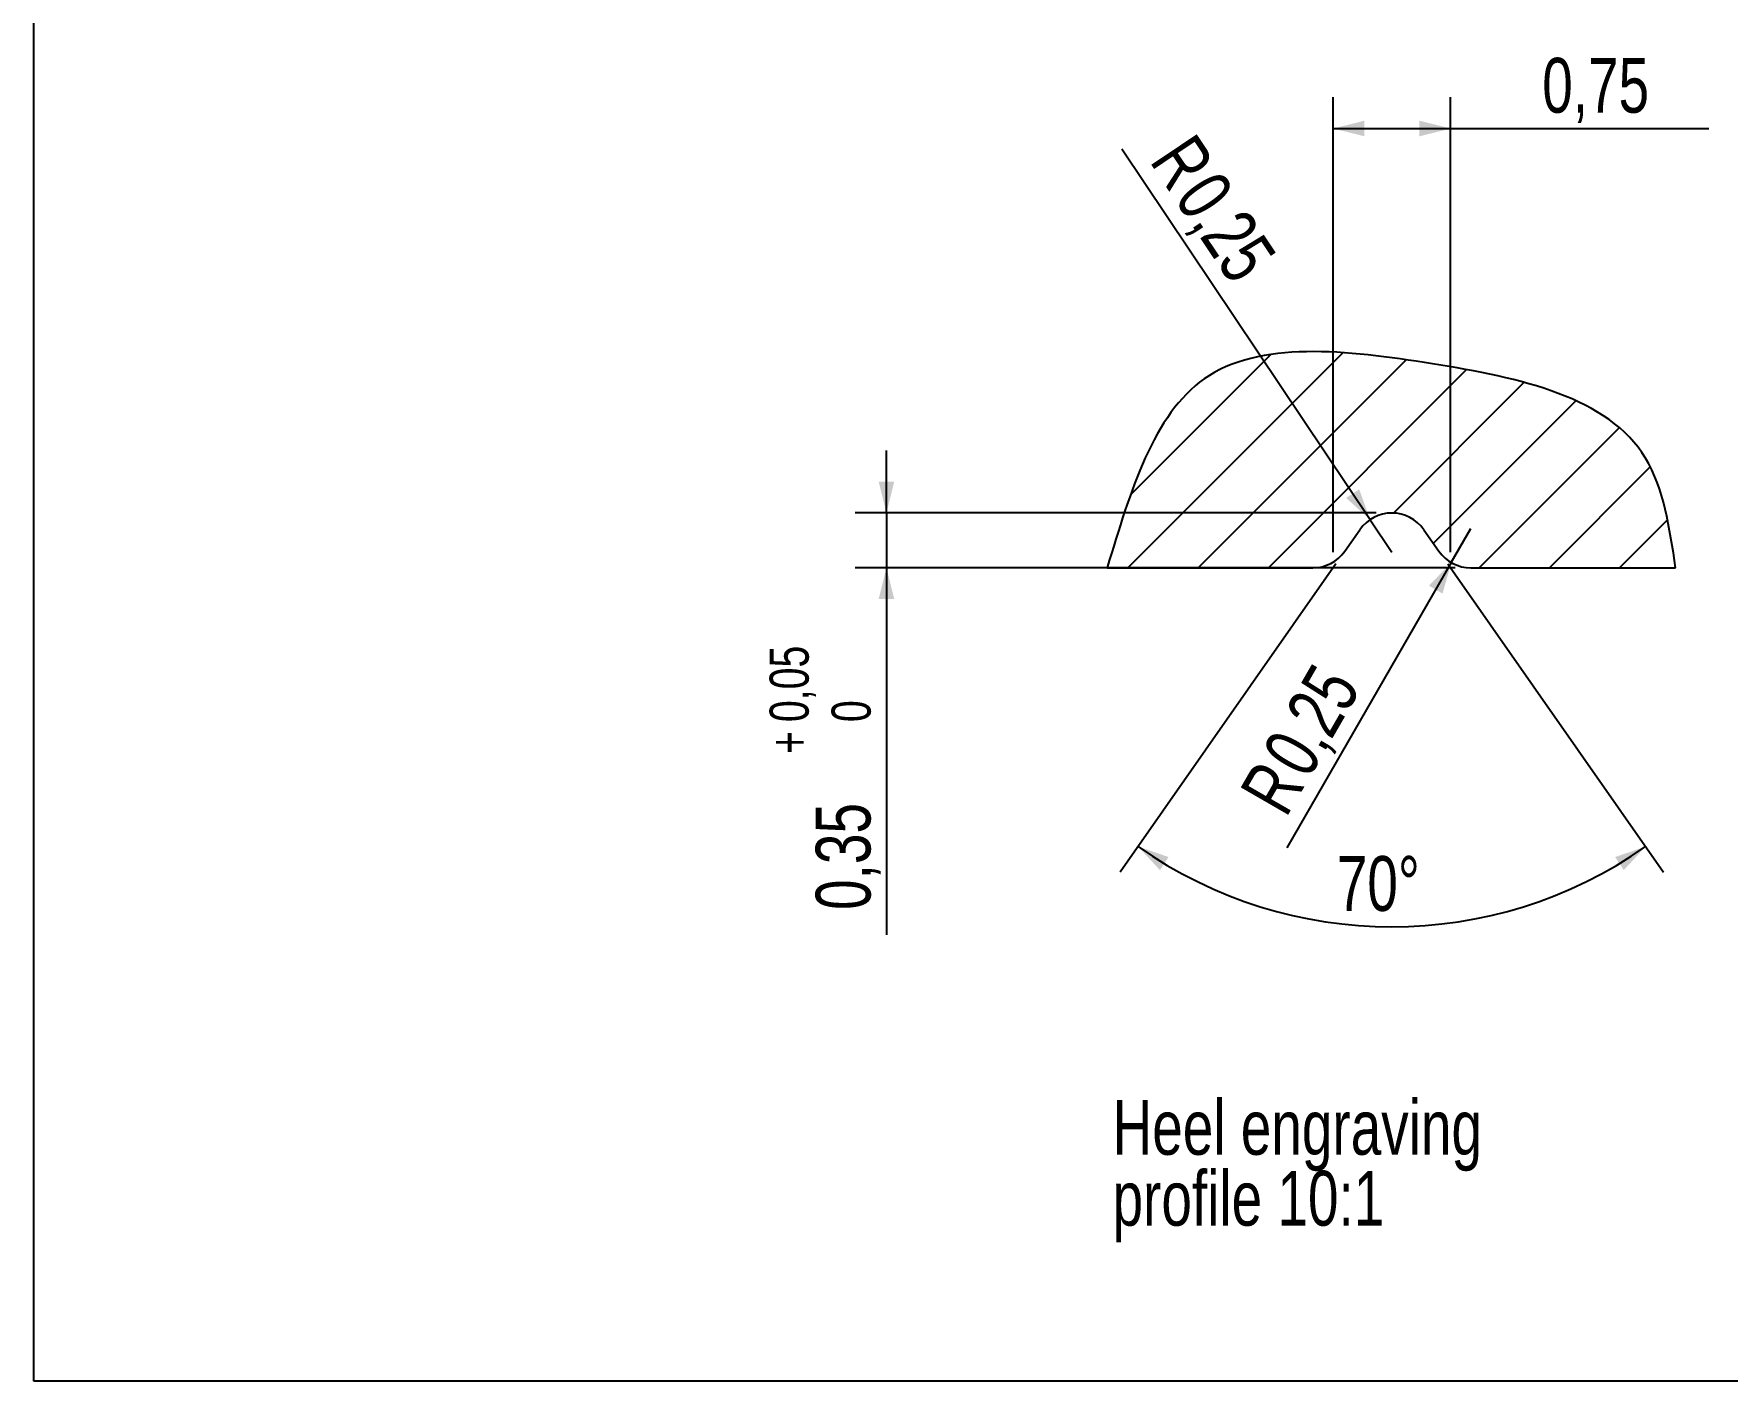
# Model space of a CAD drawing. Header units: millimetres. Extents: x 8 to 586, y 8 to 412.
# Drawn here: x 8 to 116.2, y 8 to 94.1 of the extents above; entities that cross this region are included whole.
import ezdxf

# ---------------------------------------------------------------- set-up
doc = ezdxf.new("R2010")
doc.units = ezdxf.units.MM
doc.header["$PDSIZE"] = -1
for name, color, linetype in [('DIMENSIONS', 2, 'Continuous'), ('HATCH', 3, 'Continuous'), ('TEXT', 2, 'Continuous')]:
    doc.layers.add(name, color=color, linetype=linetype)
doc.layers.add('OUTLINE', color=7, linetype='Continuous', lineweight=25)
doc.styles.add('SLDTEXTSTYLE0', font='TXT', dxfattribs={"width": 0.75})
doc.dimstyles.new('SLDDIMSTYLE14', dxfattribs={"dimtxt": 3.5, "dimasz": 2, "dimexe": 0, "dimexo": 0.0625, "dimgap": 0.875, "dimtad": 1, "dimlfac": 0.1, "dimrnd": 1e-09, "dimdsep": 46, "dimtxsty": 'SLDTEXTSTYLE0', "dimsah": 1, "dimcen": 0.09, "dimadec": 0, "dimazin": 2, "dimtfac": 1, "dimtofl": 0, "dimtmove": 0, "dimatfit": 3, "dimfxl": 0, "dimfrac": 2, "dimtolj": 1, "dimtzin": 12, "dimarcsym": 0})
doc.dimstyles.new('SLDDIMSTYLE15', dxfattribs={"dimtxt": 3.5, "dimasz": 2, "dimexe": 0, "dimexo": 0.0625, "dimgap": 0.875, "dimtad": 1, "dimlfac": 0.1, "dimrnd": 1e-09, "dimdsep": 46, "dimtxsty": 'SLDTEXTSTYLE0', "dimsah": 1, "dimcen": 0.09, "dimadec": 0, "dimazin": 2, "dimtol": 1, "dimtp": 0.05, "dimtfac": 1, "dimtmove": 0, "dimatfit": 0, "dimfxl": 0, "dimfrac": 2, "dimtolj": 1, "dimarcsym": 0})
doc.dimstyles.new('SLDDIMSTYLE16', dxfattribs={"dimtxt": 3.5, "dimasz": 2, "dimexe": 0, "dimexo": 0.0625, "dimgap": 0.875, "dimtad": 1, "dimdec": 4, "dimlfac": 0.1, "dimzin": 12, "dimdsep": 46, "dimtxsty": 'SLDTEXTSTYLE0', "dimsah": 1, "dimcen": 0.09, "dimazin": 3, "dimtfac": 1, "dimtofl": 0, "dimtmove": 0, "dimatfit": 3, "dimfxl": 0, "dimfrac": 2, "dimtolj": 1, "dimtzin": 12, "dimarcsym": 0})
doc.dimstyles.new('SLDDIMSTYLE17', dxfattribs={"dimtxt": 3.5, "dimasz": 2, "dimexe": 0, "dimexo": 0.0625, "dimgap": 0.875, "dimtad": 1, "dimlfac": 0.1, "dimrnd": 1e-09, "dimdsep": 46, "dimtxsty": 'SLDTEXTSTYLE0', "dimsah": 1, "dimcen": 0, "dimadec": 0, "dimazin": 2, "dimtfac": 1, "dimtofl": 0, "dimtmove": 0, "dimatfit": 3, "dimfxl": 0, "dimfrac": 2, "dimtolj": 1, "dimtzin": 12, "dimarcsym": 0})

# ---------------------------------------------------------------- blocks, each defined once
blk = doc.blocks.new('SW_NOTE_0')
at = {"layer": 'TEXT', "color": 0, "char_height": 3.5, "attachment_point": 1, "style": 'SLDTEXTSTYLE0'}
for s, insert in [('Heel engraving', (0, 4.5)), ('profile 10:1', (0, -0.03))]:
    blk.add_mtext(s, dxfattribs=dict(at, insert=insert))
blk = doc.blocks.new('_D_31')
at = {"layer": 'DIMENSIONS'}
for p, q in [((91.04, 60.96), (91.04, 90.02)), ((98.54, 60.96), (98.54, 90.02)), ((91.04, 88.02), (98.54, 88.02)), ((98.54, 88.02), (115.04, 88.02))]:
    blk.add_line(p, q, dxfattribs=at)
for points in [[(91.04, 88.02), (93.04, 87.52), (93.04, 88.52)], [(98.54, 88.02), (96.54, 88.52), (96.54, 87.52)]]:
    blk.add_solid(points, dxfattribs=at)
at = {"layer": 'DIMENSIONS', "insert": (104.4, 92.53), "char_height": 3.5, "attachment_point": 1, "style": 'SLDTEXTSTYLE0'}
blk.add_mtext('0,75', dxfattribs=at)
blk = doc.blocks.new('_D_32')
at = {"layer": 'DIMENSIONS'}
for p, q in [((62.49, 63.46), (62.49, 67.46)), ((93.79, 63.46), (60.49, 63.46)), ((62.49, 63.46), (62.49, 59.96)), ((98.84, 59.96), (60.49, 59.96)), ((62.49, 59.96), (62.49, 36.51))]:
    blk.add_line(p, q, dxfattribs=at)
for points in [[(62.49, 63.46), (62.99, 65.46), (61.99, 65.46)], [(62.49, 59.96), (61.99, 57.96), (62.99, 57.96)]]:
    blk.add_solid(points, dxfattribs=at)
at = {"layer": 'DIMENSIONS', "attachment_point": 1, "rotation": 90, "style": 'SLDTEXTSTYLE0'}
for s, insert, char_height in [('0,05', (55.02, 50.1), 2.5), ('0', (58.98, 50.1), 2.5), ('+', (55.02, 48.07), 2.5), ('0,35', (57.97, 38.1), 3.5)]:
    blk.add_mtext(s, dxfattribs=dict(at, insert=insert, char_height=char_height))
blk = doc.blocks.new('_D_33')
at = {"layer": 'DIMENSIONS'}
for p, q in [((91.21, 60.2), (77.42, 40.51)), ((98.37, 60.2), (112.16, 40.51))]:
    blk.add_line(p, q, dxfattribs=at)
blk.add_arc((94.79, 65.31), 28.28, 235, 305, dxfattribs=at)
for points in [[(78.57, 42.15), (79.97, 40.64), (80.52, 41.48)], [(111.01, 42.15), (109.06, 41.48), (109.61, 40.64)]]:
    blk.add_solid(points, dxfattribs=at)
at = {"layer": 'DIMENSIONS', "insert": (91.27, 41.54), "char_height": 3.5, "attachment_point": 1, "style": 'SLDTEXTSTYLE0'}
blk.add_mtext('70°', dxfattribs=at)
blk = doc.blocks.new('_D_34')
at = {"layer": 'DIMENSIONS'}
for q in [(77.54, 86.71), (94.79, 60.96)]:
    blk.add_line((93.4, 63.03), q, dxfattribs=at)
blk.add_solid([(93.4, 63.03), (92.7, 64.97), (91.87, 64.42)], dxfattribs=at)
at = {"layer": 'DIMENSIONS', "char_height": 3.5, "attachment_point": 1, "rotation": 303.8129, "style": 'SLDTEXTSTYLE0'}
for s, insert in [('R', (82.16, 87.89)), ('0,25', (83.73, 85.53))]:
    blk.add_mtext(s, dxfattribs=dict(at, insert=insert))
blk = doc.blocks.new('_D_35')
at = {"layer": 'DIMENSIONS'}
for q in [(99.84, 62.46), (88.07, 42.07)]:
    blk.add_line((98.59, 60.29), q, dxfattribs=at)
blk.add_solid([(98.59, 60.29), (97.16, 58.81), (98.03, 58.31)], dxfattribs=at)
at = {"layer": 'DIMENSIONS', "char_height": 3.5, "attachment_point": 1, "rotation": 60, "style": 'SLDTEXTSTYLE0'}
for s, insert in [('0,25', (86.41, 48.13)), ('R', (84.99, 45.68))]:
    blk.add_mtext(s, dxfattribs=dict(at, insert=insert))

msp = doc.modelspace()

# ---------------------------------------------------------------- hatches: boundary and pattern name
at = {"layer": 'HATCH'}
h = msp.add_hatch(dxfattribs=at)
h.set_pattern_fill('ANSI31', color=256, style=0)
edge = h.paths.add_edge_path(flags=0)
edge.add_arc((94.78855, 60.95541), 2.5, 35, 145, ccw=False)
edge.add_line((96.83643, 62.38935), (97.79423, 61.02147))
edge.add_arc((99.84211, 62.45541), 2.5, 215, 270)
edge.add_line((99.84211, 59.95541), (112.9278, 59.95541))
edge.add_spline(control_points=[(112.9278, 59.95541), (112.54443, 62.50226), (111.37426, 70.27611), (97.51642, 73.27301), (81.14519, 75.03019), (78.07302, 64.85568), (76.59339, 59.95541)], knot_values=[0, 0, 0, 0, 0.144171711, 0.440059394, 0.730319778, 1, 1, 1, 1], weights=[1, 1, 1, 1, 1, 1, 1], degree=3, periodic=0)
edge.add_line((76.59339, 59.95541), (89.73499, 59.95541))
edge.add_arc((89.73499, 62.45541), 2.5, 270, 325)
edge.add_line((91.78287, 61.02147), (92.74067, 62.38935))

# ---------------------------------------------------------------- linework, layer by layer
at = {"color": 2}
for p in [(91.03641, 59.95541), (98.54069, 59.95541)]:
    msp.add_point(p, dxfattribs=at)
at = {"layer": 'OUTLINE'}
for p, q in [((8, 8), (8, 412)), ((91.78287, 61.02147), (92.74067, 62.38935)), ((96.83643, 62.38935), (97.79423, 61.02147)), ((76.59339, 59.95541), (89.73499, 59.95541)), ((99.84211, 59.95541), (112.9278, 59.95541)), ((586, 8), (8, 8))]:
    msp.add_line(p, q, dxfattribs=at)
for centre, start, end in [((94.78855, 60.95541), 35, 145), ((89.73499, 62.45541), 270, 325), ((99.84211, 62.45541), 215, 270)]:
    msp.add_arc(centre, 2.5, start, end, dxfattribs=at)
msp.add_open_spline([(112.9278, 59.95541), (112.54443, 62.50226), (111.37426, 70.27611), (97.51642, 73.27301), (81.14519, 75.03019), (78.07302, 64.85568), (76.59339, 59.95541)], degree=3, knots=[0, 0, 0, 0, 0.144171711, 0.440059394, 0.730319778, 1, 1, 1, 1], dxfattribs=at)

# ---------------------------------------------------------------- block references
at = {"layer": 'TEXT'}
msp.add_blockref('SW_NOTE_0', (76.94011, 21.46097), dxfattribs=at)

# ---------------------------------------------------------------- dimensions: what is measured, and where the dimension line sits
at = {"layer": 'DIMENSIONS'}
dim = msp.add_linear_dim(base=(98.54069, 88.02135), p1=(91.03641, 59.95541), p2=(98.54069, 59.95541), dimstyle='SLDDIMSTYLE14', dxfattribs=at)
dim.commit()
dim.dimension.update_dxf_attribs({"geometry": '_D_31', "text_midpoint": (108.92935, 88.02135), "dimtype": 160})
for center, mpoint, picture, middle in [((94.78855, 60.95541), (93.39734, 63.03256), '_D_34', (81.64162, 80.58454)), ((99.84211, 62.45541), (98.59211, 60.29034), '_D_35', (91.71874, 48.3853))]:
    dim = msp.add_radius_dim(center=center, mpoint=mpoint, dimstyle='SLDDIMSTYLE17', dxfattribs=at)
    dim.commit()
    dim.dimension.update_dxf_attribs({"geometry": picture, "text_midpoint": middle, "dimtype": 164})
dim = msp.add_linear_dim(base=(62.48582, 59.95541), p1=(94.78855, 63.45541), p2=(99.84211, 59.95541), angle=90, dimstyle='SLDDIMSTYLE15', dxfattribs=at)
dim.commit()
dim.dimension.update_dxf_attribs({"geometry": '_D_32', "text_midpoint": (62.48582, 47.33064), "dimtype": 160})
dim = msp.add_angular_dim_2l(base=(94.78855, 37.03016), line1=((96.83643, 62.38935), (97.79423, 61.02147)), line2=((91.78287, 61.02147), (92.74067, 62.38935)), dimstyle='SLDDIMSTYLE16', dxfattribs=at)
dim.commit()
dim.dimension.update_dxf_attribs({"geometry": '_D_33', "text_midpoint": (94.78855, 37.03016), "dimtype": 162})

doc.saveas('drawing.dxf')
